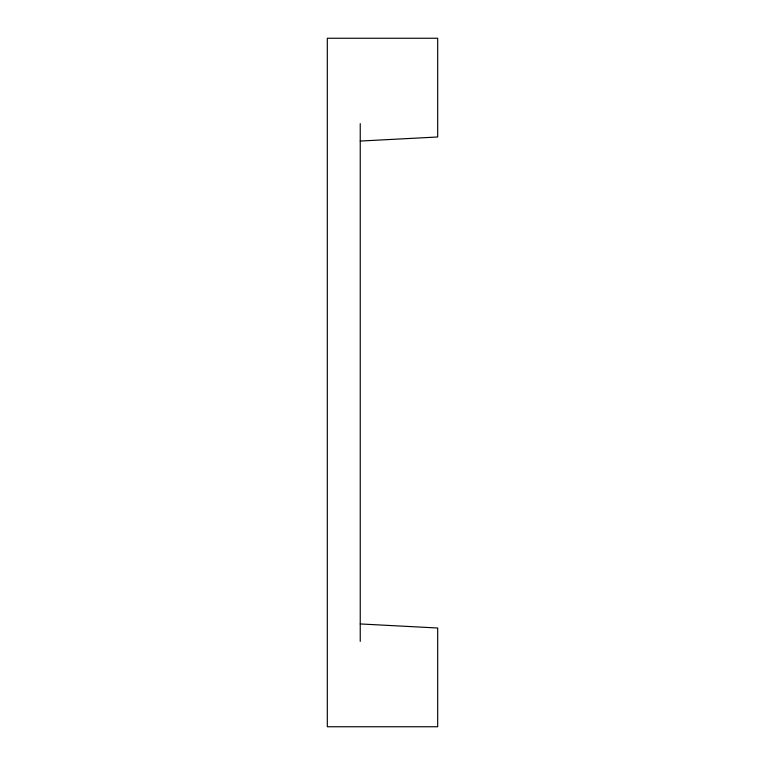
<?xml version="1.0" encoding="UTF-8"?>
<svg xmlns="http://www.w3.org/2000/svg" width="765" height="765" viewBox="0 0 765 765"><rect width="100%" height="100%" fill="white"/><g stroke="black" fill="none" stroke-linecap="round" stroke-linejoin="round"><path stroke-width="1.15" d="M360.239 141.056L437.685 136.992L437.685 38.25L327.315 38.25L327.315 726.75L437.685 726.75L437.685 628.008L360.239 623.944M360.239 123.653L360.239 641.347"/></g></svg>
